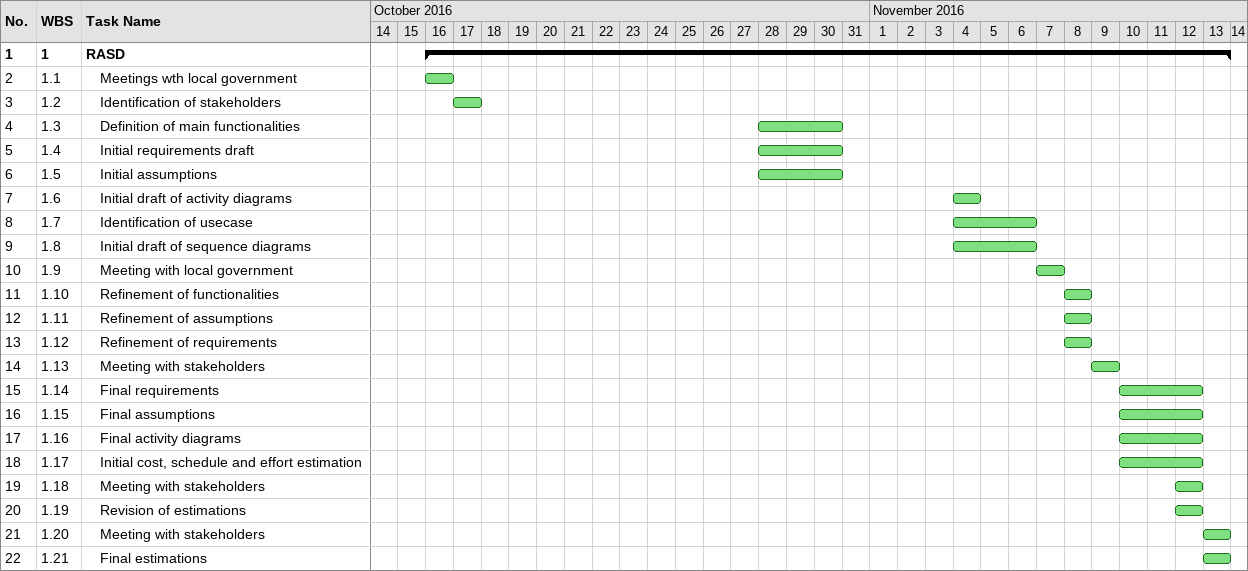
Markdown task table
| ID | WBS | Task | Start | Finish |
|---|---|---|---|---|
| 1 | 1 | **RASD** | 2016-10-16 | 2016-11-13 |
| 2 | 1.1 | Meetings wth local government | 2016-10-16 | 2016-10-16 |
| 3 | 1.2 | Identification of stakeholders | 2016-10-17 | 2016-10-17 |
| 4 | 1.3 | Definition of main functionalities | 2016-10-28 | 2016-10-30 |
| 5 | 1.4 | Initial requirements draft | 2016-10-28 | 2016-10-30 |
| 6 | 1.5 | Initial assumptions | 2016-10-28 | 2016-10-30 |
| 7 | 1.6 | Initial draft of activity diagrams | 2016-11-04 | 2016-11-04 |
| 8 | 1.7 | Identification of usecase | 2016-11-04 | 2016-11-06 |
| 9 | 1.8 | Initial draft of sequence diagrams | 2016-11-04 | 2016-11-06 |
| 10 | 1.9 | Meeting with local government | 2016-11-07 | 2016-11-07 |
| 11 | 1.10 | Refinement of functionalities | 2016-11-08 | 2016-11-08 |
| 12 | 1.11 | Refinement of assumptions | 2016-11-08 | 2016-11-08 |
| 13 | 1.12 | Refinement of requirements | 2016-11-08 | 2016-11-08 |
| 14 | 1.13 | Meeting with stakeholders | 2016-11-09 | 2016-11-09 |
| 15 | 1.14 | Final requirements | 2016-11-10 | 2016-11-12 |
| 16 | 1.15 | Final assumptions | 2016-11-10 | 2016-11-12 |
| 17 | 1.16 | Final activity diagrams | 2016-11-10 | 2016-11-12 |
| 18 | 1.17 | Initial cost, schedule and effort estimation | 2016-11-10 | 2016-11-12 |
| 19 | 1.18 | Meeting with stakeholders | 2016-11-12 | 2016-11-12 |
| 20 | 1.19 | Revision of estimations | 2016-11-12 | 2016-11-12 |
| 21 | 1.20 | Meeting with stakeholders | 2016-11-13 | 2016-11-13 |
| 22 | 1.21 | Final estimations | 2016-11-13 | 2016-11-13 |
